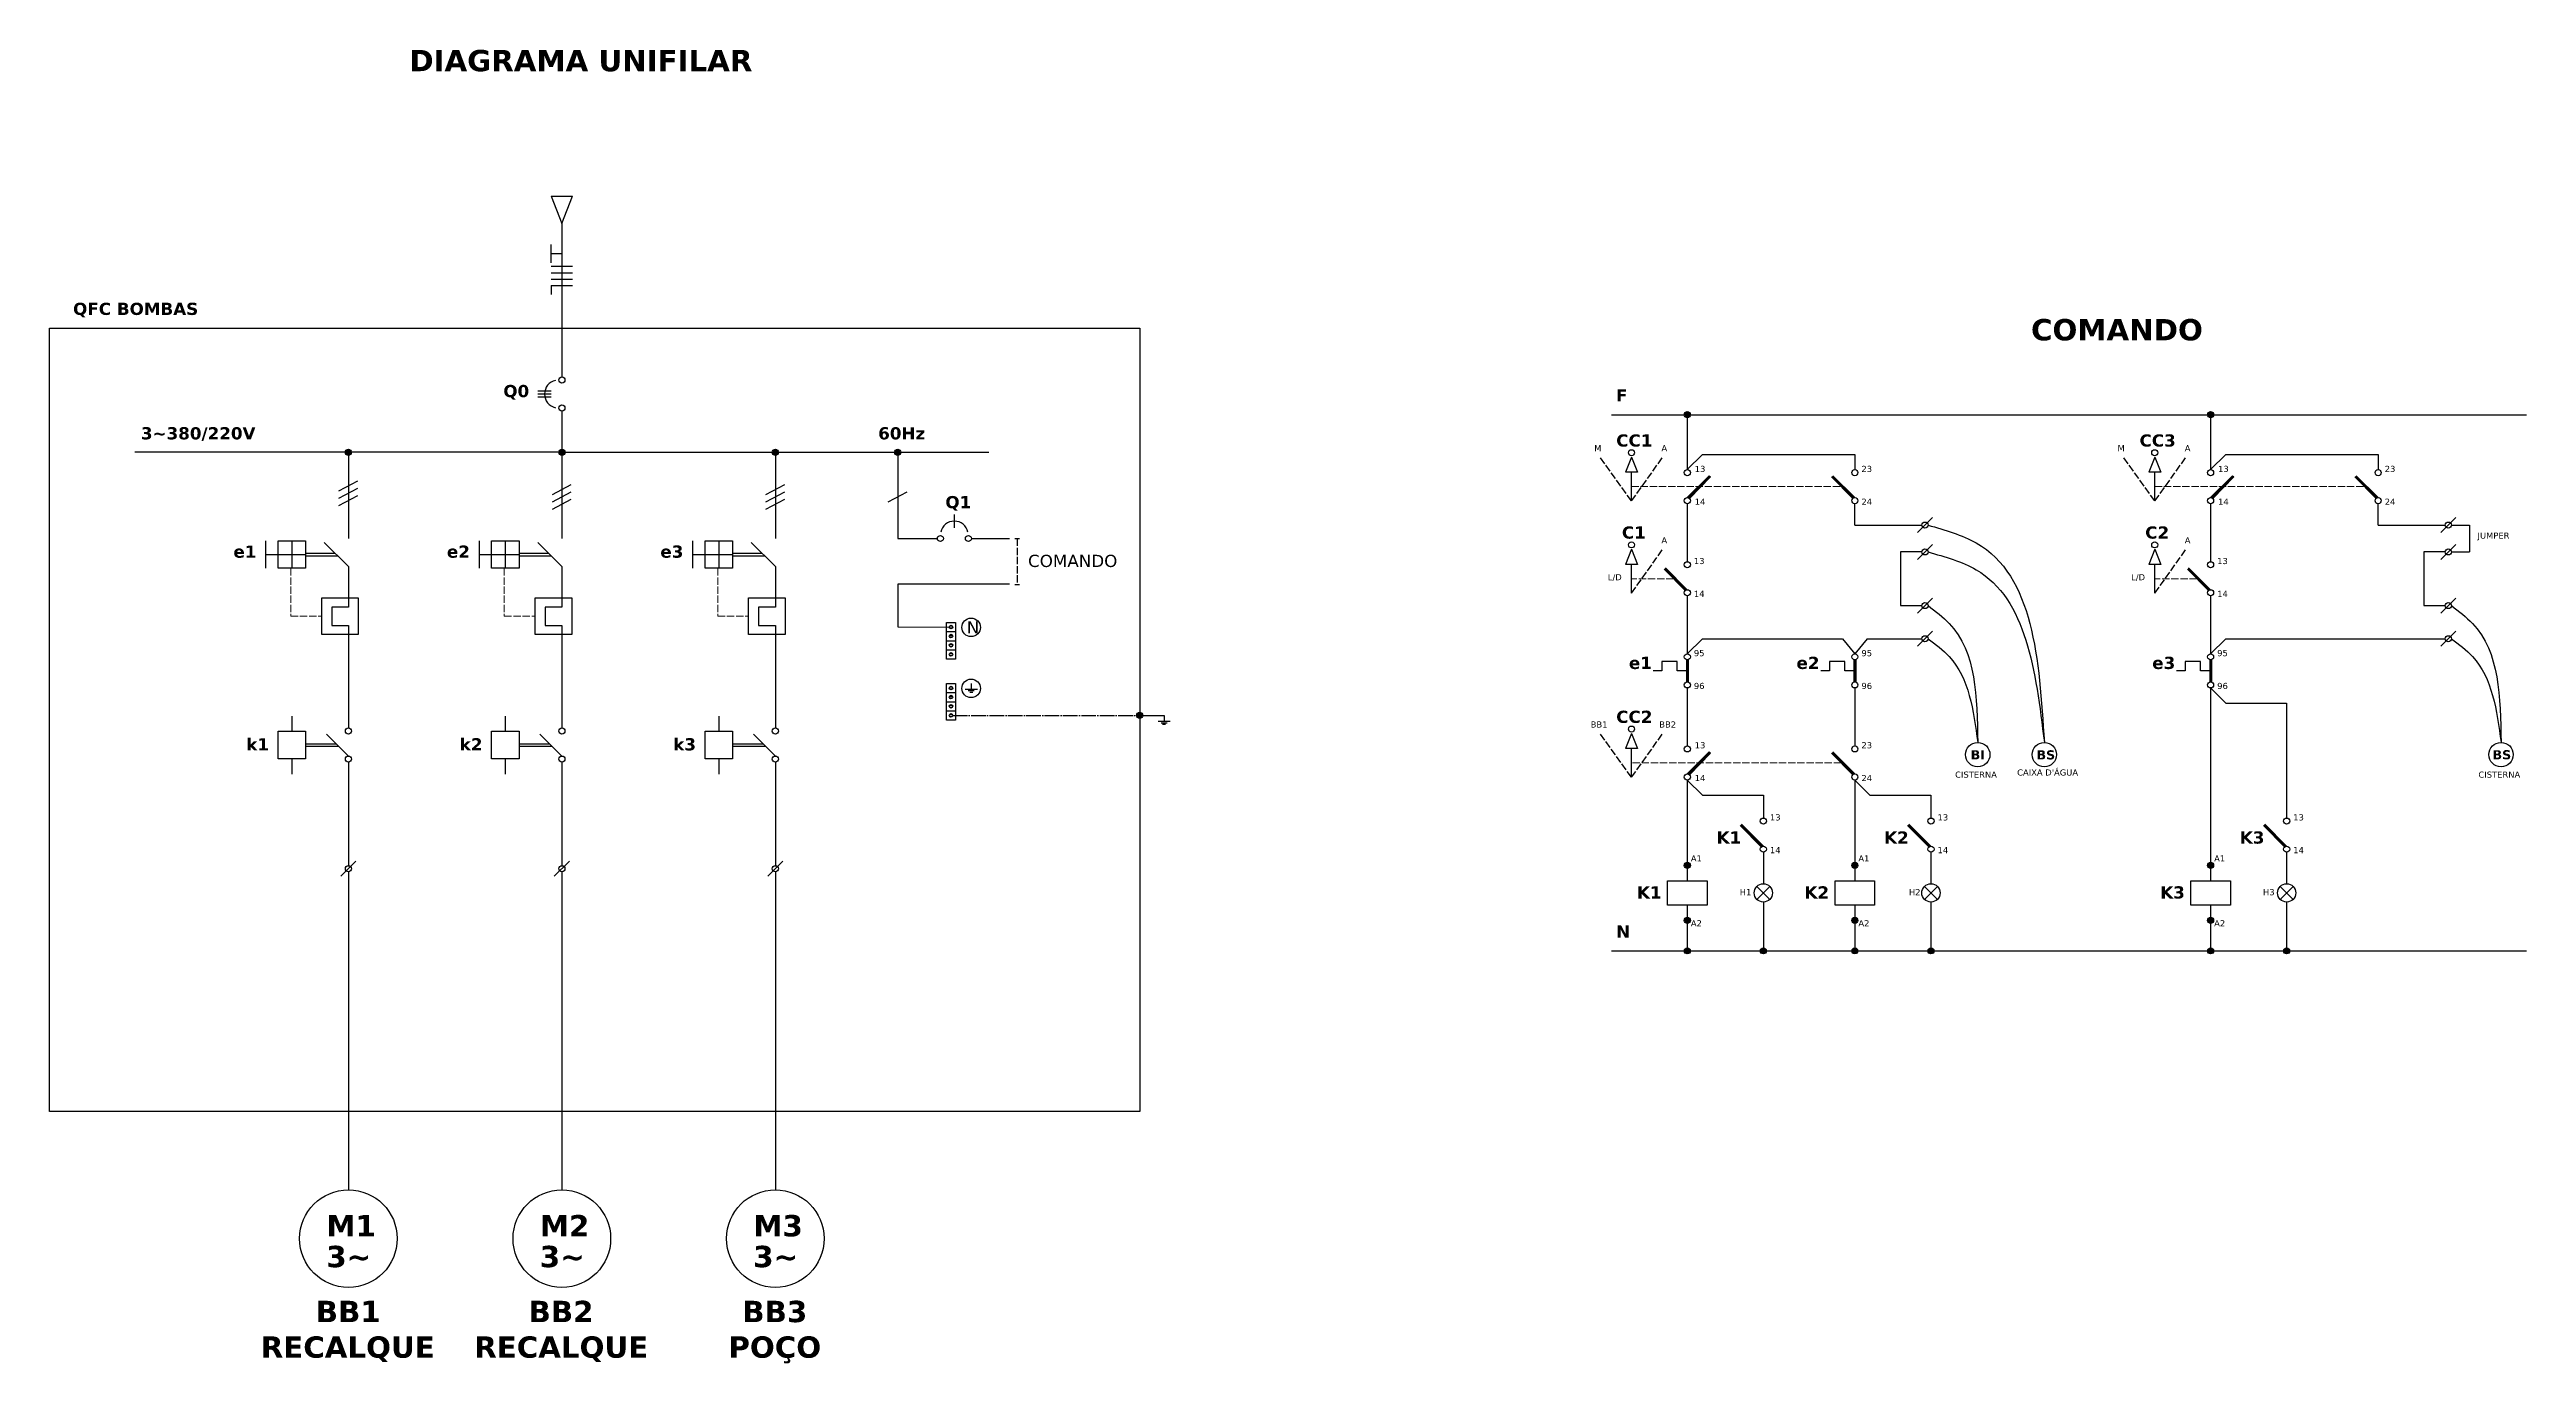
# Model space of a CAD drawing. Header units: millimetres. Extents: x 3664 to 7725, y 5225 to 7379.
import ezdxf

# ---------------------------------------------------------------- set-up
doc = ezdxf.new("R2010")
doc.units = ezdxf.units.MM
doc.linetypes.add('ACAD_ISO02W100', pattern=[15, 12, -3])
doc.linetypes.add('ACAD_ISO04W100', pattern=[30, 24, -3, 0, -3])
doc.styles.get("Standard").update_dxf_attribs({"font": 'arial.ttf'})

msp = doc.modelspace()

# ---------------------------------------------------------------- hatches: boundary and pattern name
h = msp.add_hatch(color=256)
h.dxf.hatch_style = 1
h.paths.add_polyline_path([(6344, 6780.1, 1), (6354, 6780.1, 1)])
h = msp.add_hatch(color=256)
h.dxf.hatch_style = 1
h.paths.add_polyline_path([(7202, 6780.1, 1), (7212, 6780.1, 1)])
h = msp.add_hatch(color=256)
h.dxf.hatch_style = 1
h.paths.add_polyline_path([(4148.8, 6718.5, 1), (4158.8, 6718.5, 1)])
h = msp.add_hatch(color=256)
h.dxf.hatch_style = 1
h.paths.add_polyline_path([(4498.8, 6718.5, 1), (4508.8, 6718.5, 1)])
h = msp.add_hatch(color=256)
h.dxf.hatch_style = 1
h.paths.add_polyline_path([(4848.8, 6718.5, 1), (4858.8, 6718.5, 1)])
h = msp.add_hatch(color=256)
h.dxf.hatch_style = 1
h.paths.add_polyline_path([(5049.4, 6718.5, 1), (5059.4, 6718.5, 1)])
h = msp.add_hatch(color=256)
h.dxf.hatch_style = 1
h.paths.add_polyline_path([(6387.1, 6678), (6385, 6680.1), (6349, 6644.1, -0.196357), (6352.5, 6642.7)])
h = msp.add_hatch(color=256)
h.dxf.hatch_style = 1
h.paths.add_polyline_path([(6585.6, 6678), (6587.7, 6680.1), (6623.7, 6644.1, 0.196357), (6620.2, 6642.7)])
h = msp.add_hatch(color=256)
h.dxf.hatch_style = 1
h.paths.add_polyline_path([(7245.1, 6678), (7243, 6680.1), (7207, 6644.1, -0.196357), (7210.5, 6642.7)])
h = msp.add_hatch(color=256)
h.dxf.hatch_style = 1
h.paths.add_polyline_path([(7443.6, 6678), (7445.7, 6680.1), (7481.7, 6644.1, 0.196357), (7478.2, 6642.7)])
h = msp.add_hatch(color=256)
h.dxf.hatch_style = 1
h.paths.add_polyline_path([(6310.9, 6527), (6313, 6529.1), (6349, 6493.1, 0.196357), (6345.5, 6491.7)])
h = msp.add_hatch(color=256)
h.dxf.hatch_style = 1
h.paths.add_polyline_path([(7168.9, 6527), (7171, 6529.1), (7207, 6493.1, 0.196357), (7203.5, 6491.7)])
h = msp.add_hatch(color=256)
h.dxf.hatch_style = 1
h.paths.add_polyline_path([(5138.9, 6432.5), (5144.8, 6432.5, 0.845154)])
h.paths.add_polyline_path([(5144.8, 6431.5), (5138.9, 6431.5, 0.845154)])
h = msp.add_hatch(color=256)
h.dxf.hatch_style = 1
h.paths.add_polyline_path([(5138.9, 6417.5), (5144.8, 6417.5, 0.845154)])
h.paths.add_polyline_path([(5144.8, 6416.5), (5138.9, 6416.5, 0.845154)])
h = msp.add_hatch(color=256)
h.dxf.hatch_style = 1
h.paths.add_polyline_path([(5138.9, 6402.5), (5144.8, 6402.5, 0.845154)])
h.paths.add_polyline_path([(5144.8, 6401.5), (5138.9, 6401.5, 0.845154)])
h = msp.add_hatch(color=256)
h.dxf.hatch_style = 1
h.paths.add_polyline_path([(5138.9, 6387.5), (5144.8, 6387.5, 0.845154)])
h.paths.add_polyline_path([(5144.8, 6386.5), (5138.9, 6386.5, 0.845154)])
h = msp.add_hatch(color=256)
h.dxf.hatch_style = 1
h.paths.add_polyline_path([(6350.5, 6378.1), (6347.5, 6378.1), (6347.5, 6341.9, -0.153536), (6350.5, 6341.9)])
h = msp.add_hatch(color=256)
h.dxf.hatch_style = 1
h.paths.add_polyline_path([(6625.2, 6378.1), (6622.2, 6378.1), (6622.2, 6341.9, -0.153536), (6625.2, 6341.9)])
h = msp.add_hatch(color=256)
h.dxf.hatch_style = 1
h.paths.add_polyline_path([(7208.5, 6378.1), (7205.5, 6378.1), (7205.5, 6341.9, -0.153536), (7208.5, 6341.9)])
h = msp.add_hatch(color=256)
h.dxf.hatch_style = 1
h.paths.add_polyline_path([(5138.9, 6332.5), (5144.8, 6332.5, 0.845154)])
h.paths.add_polyline_path([(5144.8, 6331.5), (5138.9, 6331.5, 0.845154)])
h = msp.add_hatch(color=256)
h.dxf.hatch_style = 1
h.paths.add_polyline_path([(5138.9, 6317.5), (5144.8, 6317.5, 0.845154)])
h.paths.add_polyline_path([(5144.8, 6316.5), (5138.9, 6316.5, 0.845154)])
h = msp.add_hatch(color=256)
h.dxf.hatch_style = 1
h.paths.add_polyline_path([(5138.9, 6302.5), (5144.8, 6302.5, 0.845154)])
h.paths.add_polyline_path([(5144.8, 6301.5), (5138.9, 6301.5, 0.845154)])
h = msp.add_hatch(color=256)
h.dxf.hatch_style = 1
h.paths.add_polyline_path([(5138.9, 6287.5), (5144.8, 6287.5, 0.845154)])
h.paths.add_polyline_path([(5144.8, 6286.5), (5138.9, 6286.5, 0.845154)])
h = msp.add_hatch(color=256)
h.dxf.hatch_style = 1
h.paths.add_polyline_path([(5446.2, 6287, 1), (5456.2, 6287, 1)])
h = msp.add_hatch(color=256)
h.dxf.hatch_style = 1
h.paths.add_polyline_path([(6387.1, 6225), (6385, 6227.1), (6349, 6191.1, -0.196357), (6352.5, 6189.7)])
h = msp.add_hatch(color=256)
h.dxf.hatch_style = 1
h.paths.add_polyline_path([(6585.6, 6225), (6587.7, 6227.1), (6623.7, 6191.1, 0.196357), (6620.2, 6189.7)])
h = msp.add_hatch(color=256)
h.dxf.hatch_style = 1
h.paths.add_polyline_path([(6435.6, 6106.7), (6437.7, 6108.8), (6473.7, 6072.8, 0.196357), (6470.2, 6071.4)])
h = msp.add_hatch(color=256)
h.dxf.hatch_style = 1
h.paths.add_polyline_path([(6710.3, 6106.7), (6712.5, 6108.8), (6748.5, 6072.8, 0.196357), (6745, 6071.4)])
h = msp.add_hatch(color=256)
h.dxf.hatch_style = 1
h.paths.add_polyline_path([(7293.6, 6106.7), (7295.7, 6108.8), (7331.7, 6072.8, 0.196357), (7328.2, 6071.4)])
h = msp.add_hatch(color=256)
h.dxf.hatch_style = 1
h.paths.add_polyline_path([(6344, 6041.1, 1), (6354, 6041.1, 1)])
h = msp.add_hatch(color=256)
h.dxf.hatch_style = 1
h.paths.add_polyline_path([(6618.7, 6041.1, 1), (6628.7, 6041.1, 1)])
h = msp.add_hatch(color=256)
h.dxf.hatch_style = 1
h.paths.add_polyline_path([(7202, 6041.1, 1), (7212, 6041.1, 1)])
h = msp.add_hatch(color=256)
h.dxf.hatch_style = 1
h.paths.add_polyline_path([(6344, 5951.1, 1), (6354, 5951.1, 1)])
h = msp.add_hatch(color=256)
h.dxf.hatch_style = 1
h.paths.add_polyline_path([(6618.7, 5951.1, 1), (6628.7, 5951.1, 1)])
h = msp.add_hatch(color=256)
h.dxf.hatch_style = 1
h.paths.add_polyline_path([(7202, 5951.1, 1), (7212, 5951.1, 1)])
h = msp.add_hatch(color=256)
h.dxf.hatch_style = 1
h.paths.add_polyline_path([(6344, 5901.1, 1), (6354, 5901.1, 1)])
h = msp.add_hatch(color=256)
h.dxf.hatch_style = 1
h.paths.add_polyline_path([(6468.7, 5901.1, 1), (6478.7, 5901.1, 1)])
h = msp.add_hatch(color=256)
h.dxf.hatch_style = 1
h.paths.add_polyline_path([(6618.7, 5901.1, 1), (6628.7, 5901.1, 1)])
h = msp.add_hatch(color=256)
h.dxf.hatch_style = 1
h.paths.add_polyline_path([(6743.5, 5901.1, 1), (6753.5, 5901.1, 1)])
h = msp.add_hatch(color=256)
h.dxf.hatch_style = 1
h.paths.add_polyline_path([(7202, 5901.1, 1), (7212, 5901.1, 1)])
h = msp.add_hatch(color=256)
h.dxf.hatch_style = 1
h.paths.add_polyline_path([(7326.7, 5901.1, 1), (7336.7, 5901.1, 1)])

# ---------------------------------------------------------------- linework, layer by layer
for p, q in [((4486.4, 7138.4), (4521.2, 7138.4)), ((4486.4, 7138.4), (4503.8, 7093.4)), ((4503.8, 7093.4), (4521.2, 7138.4)), ((4503.8, 7093.4), (4503.8, 6842)), ((4486.3, 7029.2), (4486.3, 7059.2)), ((4486.3, 7044.2), (4503.8, 7044.2)), ((4486.3, 7023.6), (4521.3, 7023.6)), ((4486.3, 7012.4), (4521.3, 7012.4)), ((4486.3, 7002.1), (4521.3, 7002.1)), ((4486.3, 6992), (4521.3, 6992)), ((4486.3, 6992), (4486.3, 6977)), ((4486.4, 6818.9), (4464.4, 6818.9)), ((4486.4, 6813.9), (4464.4, 6813.9)), ((4486.4, 6808.9), (4464.4, 6808.9)), ((4503.8, 6786), (4503.8, 6718.5)), ((6224.9, 6780.1), (7724.9, 6780.1)), ((6349, 6780.1), (6349, 6690.1)), ((7207, 6780.1), (7207, 6690.1)), ((4153.8, 6713.5), (4153.8, 6577.1)), ((4503.8, 6713.5), (4503.8, 6577.1)), ((4853.8, 6713.5), (4853.8, 6577.1)), ((5054.4, 6713.5), (5054.4, 6577.1)), ((6257.5, 6710.6), (6247.5, 6685.6)), ((6257.5, 6710.6), (6267.5, 6685.6)), ((6349, 6690.1), (6373.7, 6714.8)), ((6373.7, 6714.8), (6623.7, 6714.8)), ((6623.7, 6714.8), (6623.7, 6690.1)), ((7115.5, 6710.6), (7105.5, 6685.6)), ((7115.5, 6710.6), (7125.5, 6685.6)), ((7207, 6690.1), (7231.7, 6714.8)), ((7231.7, 6714.8), (7481.7, 6714.8)), ((7481.7, 6714.8), (7481.7, 6690.1)), ((4138.3, 6655), (4169.3, 6671.4)), ((4488.3, 6649.1), (4519.3, 6665.4)), ((4838.3, 6649.1), (4869.3, 6665.4)), ((6267.5, 6685.6), (6247.5, 6685.6)), ((6257.5, 6638.6), (6257.5, 6685.6)), ((6349, 6644.1), (6385, 6680.1)), ((6387.1, 6678), (6352.5, 6642.7)), ((6385, 6680.1), (6387.1, 6678)), ((6585.6, 6678), (6620.2, 6642.7)), ((6623.7, 6644.1), (6587.7, 6680.1)), ((7125.5, 6685.6), (7105.5, 6685.6)), ((7115.5, 6638.6), (7115.5, 6685.6)), ((7207, 6644.1), (7243, 6680.1)), ((7245.1, 6678), (7210.5, 6642.7)), ((7243, 6680.1), (7245.1, 6678)), ((7443.6, 6678), (7478.2, 6642.7)), ((7481.7, 6644.1), (7445.7, 6680.1)), ((4138.3, 6643.1), (4169.3, 6659.4)), ((4138.3, 6631.1), (4169.3, 6647.4)), ((4488.3, 6637.1), (4519.3, 6653.5)), ((4488.3, 6625.2), (4519.3, 6641.5)), ((4838.3, 6637.1), (4869.3, 6653.5)), ((4838.3, 6625.2), (4869.3, 6641.5)), ((5038.9, 6637.1), (5069.9, 6653.5)), ((6349, 6634.1), (6349, 6539.1)), ((6623.7, 6599.1), (6623.7, 6634.1)), ((7207, 6634.1), (7207, 6539.1)), ((7481.7, 6599.1), (7481.7, 6634.1)), ((5147.3, 6594.6), (5147.3, 6616.6)), ((6623.7, 6599.1), (6733.7, 6599.1)), ((6726.3, 6586.7), (6751.1, 6611.5)), ((7481.7, 6599.1), (7591.7, 6599.1)), ((7584.3, 6586.7), (7609.1, 6611.5)), ((7601.7, 6599.1), (7631.7, 6599.1)), ((7631.7, 6599.1), (7631.7, 6555.1)), ((4018.6, 6528.4), (4018.6, 6573.4)), ((4018.6, 6550.9), (4083.6, 6550.9)), ((4061.1, 6573.4), (4061.1, 6528.4)), ((4083.6, 6552.9), (4132, 6552.9)), ((4083.6, 6548.9), (4136, 6548.9)), ((4153.8, 6531.1), (4114.2, 6570.7)), ((4368.6, 6528.4), (4368.6, 6573.4)), ((4368.6, 6550.9), (4433.6, 6550.9)), ((4411.1, 6573.4), (4411.1, 6528.4)), ((4433.6, 6552.9), (4482, 6552.9)), ((4433.6, 6548.9), (4486, 6548.9)), ((4503.8, 6531.1), (4464.2, 6570.7)), ((4718.6, 6528.4), (4718.6, 6573.4)), ((4718.6, 6550.9), (4783.6, 6550.9)), ((4761.1, 6573.4), (4761.1, 6528.4)), ((4783.6, 6552.9), (4832, 6552.9)), ((4783.6, 6548.9), (4836, 6548.9)), ((4853.8, 6531.1), (4814.2, 6570.7)), ((5054.4, 6577.1), (5119.4, 6577.1)), ((5175.4, 6577.1), (5237.8, 6577.1)), ((6257.5, 6559.6), (6247.5, 6534.6)), ((6257.5, 6559.6), (6267.5, 6534.6)), ((6733.7, 6555.1), (6698.7, 6555.1)), ((6698.7, 6555.1), (6698.7, 6467.1)), ((6726.3, 6542.7), (6751.1, 6567.5)), ((7115.5, 6559.6), (7105.5, 6534.6)), ((7115.5, 6559.6), (7125.5, 6534.6)), ((7591.7, 6555.1), (7556.7, 6555.1)), ((7556.7, 6555.1), (7556.7, 6467.1)), ((7584.3, 6542.7), (7609.1, 6567.5)), ((7601.7, 6555.1), (7631.7, 6555.1)), ((4153.8, 6531.1), (4153.8, 6479.3)), ((4503.8, 6531.1), (4503.8, 6479.3)), ((4853.8, 6531.1), (4853.8, 6479.3)), ((5237.8, 6502.1), (5054.4, 6502.1)), ((5054.4, 6502.1), (5054.4, 6432.1)), ((6267.5, 6534.6), (6247.5, 6534.6)), ((6257.5, 6487.6), (6257.5, 6534.6)), ((6310.9, 6527), (6345.5, 6491.7)), ((6349, 6493.1), (6313, 6529.1)), ((7125.5, 6534.6), (7105.5, 6534.6)), ((7115.5, 6487.6), (7115.5, 6534.6)), ((7168.9, 6527), (7203.5, 6491.7)), ((7207, 6493.1), (7171, 6529.1)), ((4153.8, 6464.3), (4126.4, 6464.3)), ((4126.4, 6464.3), (4126.4, 6434.3)), ((4153.8, 6479.3), (4153.8, 6464.3)), ((4503.8, 6464.3), (4476.4, 6464.3)), ((4476.4, 6464.3), (4476.4, 6434.3)), ((4503.8, 6479.3), (4503.8, 6464.3)), ((4853.8, 6464.3), (4826.4, 6464.3)), ((4826.4, 6464.3), (4826.4, 6434.3)), ((4853.8, 6479.3), (4853.8, 6464.3)), ((6349, 6483.1), (6349, 6388.1)), ((6698.7, 6467.1), (6733.7, 6467.1)), ((6726.3, 6454.7), (6751.1, 6479.5)), ((7207, 6483.1), (7207, 6388.1)), ((7556.7, 6467.1), (7591.7, 6467.1)), ((7584.3, 6454.7), (7609.1, 6479.5)), ((4126.4, 6434.3), (4153.8, 6434.3)), ((4153.8, 6434.3), (4153.8, 6420.1)), ((4153.8, 6420.1), (4153.8, 6266.5)), ((4476.4, 6434.3), (4503.8, 6434.3)), ((4503.8, 6434.3), (4503.8, 6420.1)), ((4503.8, 6420.1), (4503.8, 6266.5)), ((4826.4, 6434.3), (4853.8, 6434.3)), ((4853.8, 6434.3), (4853.8, 6420.1)), ((4853.8, 6420.1), (4853.8, 6266.5)), ((5054.4, 6432.1), (5138.8, 6432)), ((5134.3, 6424.5), (5149.3, 6424.5)), ((6726.3, 6400.5), (6751.1, 6425.2)), ((7584.3, 6400.5), (7609.1, 6425.2)), ((5134.3, 6409.5), (5149.3, 6409.5)), ((5134.3, 6394.5), (5149.3, 6394.5)), ((6347.5, 6378.1), (6350.5, 6378.1)), ((6347.5, 6378.1), (6347.5, 6341.9)), ((6349, 6388.1), (6373.7, 6412.8)), ((6350.5, 6378.1), (6350.5, 6341.9)), ((6373.7, 6412.8), (6603.7, 6412.8)), ((6603.7, 6412.8), (6623.7, 6388.1)), ((6622.2, 6378.1), (6625.2, 6378.1)), ((6622.2, 6378.1), (6622.2, 6341.9)), ((6643.7, 6412.8), (6623.7, 6388.1)), ((6625.2, 6378.1), (6625.2, 6341.9)), ((6643.7, 6412.8), (6733.7, 6412.8)), ((7205.5, 6378.1), (7208.5, 6378.1)), ((7205.5, 6378.1), (7205.5, 6341.9)), ((7207, 6388.1), (7231.7, 6412.8)), ((7208.5, 6378.1), (7208.5, 6341.9)), ((7231.7, 6412.8), (7591.7, 6412.8)), ((5175, 6339.6), (5175, 6329.6)), ((6307.5, 6360), (6293.3, 6360)), ((6332.5, 6375.4), (6307.5, 6375.4)), ((6307.5, 6375.4), (6307.5, 6360)), ((6332.5, 6360), (6332.5, 6375.4)), ((6347.5, 6360), (6332.5, 6360)), ((6582.2, 6360), (6568, 6360)), ((6607.2, 6375.4), (6582.2, 6375.4)), ((6582.2, 6375.4), (6582.2, 6360)), ((6607.2, 6360), (6607.2, 6375.4)), ((6622.2, 6360), (6607.2, 6360)), ((7165.5, 6360), (7151.3, 6360)), ((7190.5, 6375.4), (7165.5, 6375.4)), ((7165.5, 6375.4), (7165.5, 6360)), ((7190.5, 6360), (7190.5, 6375.4)), ((7205.5, 6360), (7190.5, 6360)), ((5134.3, 6324.5), (5149.3, 6324.5)), ((5134.3, 6309.5), (5149.3, 6309.5)), ((5175, 6329.6), (5165, 6329.6)), ((5175, 6327.1), (5170, 6327.1)), ((5177.5, 6324.6), (5172.5, 6324.6)), ((5185, 6329.6), (5175, 6329.6)), ((5180, 6327.1), (5175, 6327.1)), ((6349, 6332.1), (6349, 6237.1)), ((6623.7, 6332.1), (6623.7, 6237.1)), ((7207, 6332.1), (7207, 6046.1)), ((7207, 6332.1), (7231.7, 6307.3)), ((7231.7, 6307.3), (7331.7, 6307.3)), ((7331.7, 6307.3), (7331.7, 6118.8)), ((4061.1, 6286), (4061.1, 6261)), ((4153.8, 6220.5), (4117.8, 6256.5)), ((4411.1, 6286), (4411.1, 6261)), ((4503.8, 6220.5), (4467.8, 6256.5)), ((4761.1, 6286), (4761.1, 6261)), ((4853.8, 6220.5), (4817.8, 6256.5)), ((5134.3, 6294.5), (5149.3, 6294.5)), ((5451.2, 6287), (5491.2, 6287)), ((5491.2, 6277), (5481.2, 6277)), ((5491.2, 6274.5), (5486.2, 6274.5)), ((5493.7, 6272), (5488.7, 6272)), ((5491.2, 6287), (5491.2, 6277)), ((5501.2, 6277), (5491.2, 6277)), ((5496.2, 6274.5), (5491.2, 6274.5)), ((6257.5, 6257.6), (6247.5, 6232.6)), ((6257.5, 6257.6), (6267.5, 6232.6)), ((4061.1, 6216), (4061.1, 6191)), ((4083.6, 6240.5), (4133.8, 6240.5)), ((4083.6, 6236.5), (4137.8, 6236.5)), ((4411.1, 6216), (4411.1, 6191)), ((4433.6, 6240.5), (4483.8, 6240.5)), ((4433.6, 6236.5), (4487.8, 6236.5)), ((4761.1, 6216), (4761.1, 6191)), ((4783.6, 6240.5), (4833.8, 6240.5)), ((4783.6, 6236.5), (4837.8, 6236.5)), ((6267.5, 6232.6), (6247.5, 6232.6)), ((6257.5, 6185.6), (6257.5, 6232.6)), ((6349, 6191.1), (6385, 6227.1)), ((6387.1, 6225), (6352.5, 6189.7)), ((6385, 6227.1), (6387.1, 6225)), ((6585.6, 6225), (6620.2, 6189.7)), ((6623.7, 6191.1), (6587.7, 6227.1)), ((4153.8, 6210.5), (4153.8, 6040.6)), ((4503.8, 6210.5), (4503.8, 6040.6)), ((4853.8, 6210.5), (4853.8, 6040.6)), ((6349, 6181.1), (6349, 6046.1)), ((6349, 6181.1), (6373.7, 6156.3)), ((6623.7, 6181.1), (6623.7, 6046.1)), ((6623.7, 6181.1), (6648.5, 6156.3)), ((6373.7, 6156.3), (6473.7, 6156.3)), ((6473.7, 6156.3), (6473.7, 6118.8)), ((6648.5, 6156.3), (6748.5, 6156.3)), ((6748.5, 6156.3), (6748.5, 6118.8)), ((6435.6, 6106.7), (6470.2, 6071.4)), ((6473.7, 6072.8), (6437.7, 6108.8)), ((6710.3, 6106.7), (6745, 6071.4)), ((6748.5, 6072.8), (6712.5, 6108.8)), ((7293.6, 6106.7), (7328.2, 6071.4)), ((7331.7, 6072.8), (7295.7, 6108.8)), ((6473.7, 6062.8), (6473.7, 6011.1)), ((6748.5, 6062.8), (6748.5, 6011.1)), ((7331.7, 6062.8), (7331.7, 6011.1)), ((4141.4, 6023.3), (4166.2, 6048)), ((4153.8, 6030.6), (4153.8, 5509.3)), ((4491.4, 6023.3), (4516.2, 6048)), ((4503.8, 6030.6), (4503.8, 5509.3)), ((4841.4, 6023.3), (4866.2, 6048)), ((4853.8, 6030.6), (4853.8, 5509.3)), ((6349, 6036.1), (6349, 6016.1)), ((6623.7, 6036.1), (6623.7, 6016.1)), ((7207, 6036.1), (7207, 6016.1)), ((6349, 5976.1), (6349, 5956.1)), ((6463.1, 5985.5), (6484.3, 6006.7)), ((6484.3, 5985.5), (6463.1, 6006.7)), ((6473.7, 5981.1), (6473.7, 5901.1)), ((6623.7, 5976.1), (6623.7, 5956.1)), ((6737.9, 5985.5), (6759.1, 6006.7)), ((6759.1, 5985.5), (6737.9, 6006.7)), ((6748.5, 5981.1), (6748.5, 5901.1)), ((7207, 5976.1), (7207, 5956.1)), ((7321.1, 5985.5), (7342.3, 6006.7)), ((7342.3, 5985.5), (7321.1, 6006.7)), ((7331.7, 5981.1), (7331.7, 5901.1)), ((6349, 5946.1), (6349, 5901.1)), ((6623.7, 5946.1), (6623.7, 5901.1)), ((7207, 5946.1), (7207, 5901.1)), ((6224.9, 5901.1), (7724.9, 5901.1))]:
    msp.add_line(p, q)
at = {"lineweight": 30}
for p, q in [((4148.8, 6718.5), (3803.8, 6718.5)), ((4503.8, 6718.5), (4158.8, 6718.5)), ((4503.8, 6718.5), (5203.8, 6718.5))]:
    msp.add_line(p, q, dxfattribs=at)
at = {"linetype": 'ACAD_ISO02W100'}
for p, q in [((6257.5, 6638.6), (6206.1, 6710.6)), ((6257.5, 6638.6), (6308.9, 6710.6)), ((7115.5, 6638.6), (7064.1, 6710.6)), ((7115.5, 6638.6), (7166.9, 6710.6)), ((5246.2, 6576.9), (5254.2, 6576.9)), ((5250.2, 6576.9), (5250.2, 6501.9)), ((6257.5, 6487.6), (6308.9, 6559.6)), ((7115.5, 6487.6), (7166.9, 6559.6)), ((5246.2, 6501.9), (5254.2, 6501.9)), ((6257.5, 6185.6), (6206.1, 6257.6)), ((6257.5, 6185.6), (6308.9, 6257.6))]:
    msp.add_line(p, q, dxfattribs=at)
at = {"linetype": 'ACAD_ISO02W100', "lineweight": 0}
for p, q in [((6257.5, 6662.1), (6601.2, 6662.1)), ((7115.5, 6662.1), (7459.2, 6662.1)), ((6326.4, 6511.1), (6257.5, 6511.1)), ((7184.4, 6511.1), (7115.5, 6511.1)), ((6601.2, 6209.1), (6257.5, 6209.1))]:
    msp.add_line(p, q, dxfattribs=at)
at = {"linetype": 'ACAD_ISO04W100'}
msp.add_line((5144.8, 6287), (5451.2, 6287), dxfattribs=at)
for points in [[(3663.8, 6921.7), (5451.2, 6921.7), (5451.2, 5637.7), (3663.8, 5637.7)], [(4038.6, 6573.4), (4083.6, 6573.4), (4083.6, 6528.4), (4038.6, 6528.4)], [(4388.6, 6573.4), (4433.6, 6573.4), (4433.6, 6528.4), (4388.6, 6528.4)], [(4738.6, 6573.4), (4783.6, 6573.4), (4783.6, 6528.4), (4738.6, 6528.4)], [(4110, 6479.7), (4170, 6479.7), (4170, 6419.7), (4110, 6419.7)], [(4460, 6479.7), (4520, 6479.7), (4520, 6419.7), (4460, 6419.7)], [(4810, 6479.7), (4870, 6479.7), (4870, 6419.7), (4810, 6419.7)], [(5134.3, 6379.5), (5134.3, 6439.5), (5149.3, 6439.5), (5149.3, 6379.5)], [(5134.3, 6279.5), (5134.3, 6339.5), (5149.3, 6339.5), (5149.3, 6279.5)], [(4038.6, 6261), (4083.6, 6261), (4083.6, 6216), (4038.6, 6216)], [(4388.6, 6261), (4433.6, 6261), (4433.6, 6216), (4388.6, 6216)], [(4738.6, 6261), (4783.6, 6261), (4783.6, 6216), (4738.6, 6216)], [(6316.5, 6016.1), (6381.5, 6016.1), (6381.5, 5976.1), (6316.5, 5976.1)], [(6591.2, 6016.1), (6656.2, 6016.1), (6656.2, 5976.1), (6591.2, 5976.1)], [(7174.5, 6016.1), (7239.5, 6016.1), (7239.5, 5976.1), (7174.5, 5976.1)]]:
    msp.add_lwpolyline(points, close=True)
at = {"linetype": 'ACAD_ISO02W100', "lineweight": 0}
for points in [[(4059.4, 6528.4), (4059.4, 6449.7), (4110, 6449.7)], [(4409.4, 6528.4), (4409.4, 6449.7), (4460, 6449.7)], [(4759.4, 6528.4), (4759.4, 6449.7), (4810, 6449.7)]]:
    msp.add_lwpolyline(points, dxfattribs=at)
for centre, radius in [((4503.8, 6837), 5), ((4503.8, 6791), 5), ((6349, 6780.1), 5), ((7207, 6780.1), 5), ((4153.8, 6718.5), 5), ((4503.8, 6718.5), 5), ((4853.8, 6718.5), 5), ((5054.4, 6718.5), 5), ((6257.5, 6717.7), 5), ((7115.5, 6717.7), 5), ((6349, 6685.1), 5), ((6623.7, 6685.1), 5), ((7207, 6685.1), 5), ((7481.7, 6685.1), 5), ((6349, 6639.1), 5), ((6623.7, 6639.1), 5), ((7207, 6639.1), 5), ((7481.7, 6639.1), 5), ((5124.4, 6577.1), 5), ((5170.4, 6577.1), 5), ((6738.7, 6599.1), 5), ((7596.7, 6599.1), 5), ((6257.5, 6566.7), 5), ((6349, 6534.1), 5), ((6738.7, 6555.1), 5), ((7115.5, 6566.7), 5), ((7207, 6534.1), 5), ((7596.7, 6555.1), 5), ((6349, 6488.1), 5), ((6738.7, 6467.1), 5), ((7207, 6488.1), 5), ((7596.7, 6467.1), 5), ((5141.8, 6432), 3), ((5141.8, 6417), 3), ((5174.8, 6431.4), 15.2), ((6738.7, 6412.8), 5), ((7596.7, 6412.8), 5), ((5141.8, 6402), 3), ((5141.8, 6387), 3), ((6349, 6383.1), 5), ((6623.7, 6383.1), 5), ((7207, 6383.1), 5), ((5174.8, 6331.4), 15.2), ((6349, 6337.1), 5), ((6623.7, 6337.1), 5), ((7207, 6337.1), 5), ((5141.8, 6332), 3), ((5141.8, 6317), 3), ((5141.8, 6302), 3), ((4153.8, 6261.5), 5), ((4503.8, 6261.5), 5), ((4853.8, 6261.5), 5), ((5141.8, 6287), 3), ((5451.2, 6287), 5), ((6257.5, 6264.7), 5), ((4153.8, 6215.5), 5), ((4503.8, 6215.5), 5), ((4853.8, 6215.5), 5), ((6349, 6232.1), 5), ((6623.7, 6232.1), 5), ((6825.2, 6222.8), 20), ((6934.4, 6222.8), 20), ((7683.2, 6222.8), 20), ((6349, 6186.1), 5), ((6623.7, 6186.1), 5), ((6473.7, 6113.8), 5), ((6748.5, 6113.8), 5), ((7331.7, 6113.8), 5), ((6473.7, 6067.8), 5), ((6748.5, 6067.8), 5), ((7331.7, 6067.8), 5), ((4153.8, 6035.6), 5), ((4503.8, 6035.6), 5), ((4853.8, 6035.6), 5), ((6349, 6041.1), 5), ((6473.7, 5996.1), 15), ((6623.7, 6041.1), 5), ((6748.5, 5996.1), 15), ((7207, 6041.1), 5), ((7331.7, 5996.1), 15), ((6349, 5951.1), 5), ((6623.7, 5951.1), 5), ((7207, 5951.1), 5), ((6349, 5901.1), 5), ((6473.7, 5901.1), 5), ((6623.7, 5901.1), 5), ((6748.5, 5901.1), 5), ((7207, 5901.1), 5), ((7331.7, 5901.1), 5), ((4153.8, 5429.3), 80), ((4503.8, 5429.3), 80), ((4853.8, 5429.3), 80)]:
    msp.add_circle(centre, radius)
for centre, start, end in [((4498.3, 6813.9), 102.5121, 257.4879), ((5147.3, 6582.6), 12.5121, 167.4879)]:
    msp.add_arc(centre, 22.9, start, end)
for points in [[(6743.7, 6599.1), (6822.7, 6569.9), (6934.4, 6242.8)], [(6743.7, 6555.1), (6822.7, 6525.9), (6934.4, 6242.8)], [(6743.7, 6467.1), (6778.4, 6437.9), (6825.2, 6242.8)], [(7601.7, 6467.1), (7636.4, 6437.9), (7683.2, 6242.8)], [(6743.7, 6412.8), (6778.4, 6383.6), (6825.2, 6242.8)], [(7601.7, 6412.8), (7636.4, 6383.6), (7683.2, 6242.8)]]:
    msp.add_spline(points, degree=3)

# ---------------------------------------------------------------- texts
at = {"attachment_point": 1}
for s, width, insert, char_height in [('{\\fVerdana|b1|i0|c0|p34;DIAGRAMA UNIFILAR}', 603.57, (4253.7, 7378.1), 35), ('{\\fVerdana|b1|i0|c0|p34;QFC BOMBAS}', 257.19, (3702.4, 6963.6), 20), ('{\\fVerdana|b1|i0|c0|p34;COMANDO}', 45.227, (6912.5, 6936.9), 35), ('{\\fVerdana|b1|i0|c0|p34;Q0}', 45.227, (4407.8, 6828.8), 20), ('{\\fVerdana|b1|i0|c0|p34;F}', 81.593, (6232.2, 6821.8), 20), ('{\\fVerdana|b1|i0|c0|p34;3~380/220V}', 257.19, (3813.6, 6759.6), 20), ('{\\fVerdana|b1|i0|c0|p34;60Hz}', 87.748, (5022.4, 6759.6), 20), ('{\\fVerdana|b1|i0|c0|p34;CC1}', 45.227, (6232.5, 6747.8), 20), ('{\\fVerdana|b1|i0|c0|p34;CC3}', 40.796, (7090.5, 6747.8), 20), ('{\\fVerdana|b0|i0|c0|p34;M}', 16.63, (6196.4, 6730.2), 10), ('{\\fVerdana|b0|i0|c0|p34;A}', 16.63, (6306.6, 6730.2), 10), ('{\\fVerdana|b0|i0|c0|p34;M}', 16.63, (7054.4, 6730.2), 10), ('{\\fVerdana|b0|i0|c0|p34;A}', 16.63, (7164.6, 6730.2), 10), ('{\\fVerdana|b0|i0|c0|p34;13}', 16.63, (6361.2, 6696.2), 10), ('{\\fVerdana|b0|i0|c0|p34;23}', 16.63, (6634.5, 6696.2), 10), ('{\\fVerdana|b0|i0|c0|p34;13}', 16.63, (7219.2, 6696.2), 10), ('{\\fVerdana|b0|i0|c0|p34;23}', 16.63, (7492.5, 6696.2), 10), ('{\\fVerdana|b1|i0|c0|p34;Q1}', 45.227, (5132.6, 6646.7), 20), ('{\\fVerdana|b0|i0|c0|p34;14}', 16.63, (6361.2, 6642.4), 10), ('{\\fVerdana|b0|i0|c0|p34;24}', 16.63, (6634.5, 6642.4), 10), ('{\\fVerdana|b0|i0|c0|p34;14}', 16.63, (7219.2, 6642.4), 10), ('{\\fVerdana|b0|i0|c0|p34;24}', 16.63, (7492.5, 6642.4), 10), ('{\\fVerdana|b1|i0|c0|p34;C1}', 45.227, (6241.8, 6596.9), 20), ('{\\fVerdana|b0|i0|c0|p34;A}', 16.63, (6306.6, 6579.2), 10), ('{\\fVerdana|b1|i0|c0|p34;C2}', 45.227, (7099.8, 6596.9), 20), ('{\\fVerdana|b0|i0|c0|p34;A}', 16.63, (7164.6, 6579.2), 10), ('{\\fVerdana|b0|i0|c0|p34;JUMPER}', 54.22, (7644.6, 6586.9), 10), ('{\\fVerdana|b1|i0|c0|p34;e1}', 45.227, (3965.3, 6565.6), 20), ('{\\fVerdana|b1|i0|c0|p34;e2}', 45.227, (4315.3, 6565.6), 20), ('{\\fVerdana|b1|i0|c0|p34;e3}', 45.227, (4665.3, 6565.6), 20), ('{\\fVerdana|b0|i0|c0|p34;COMANDO}', 149.988, (5268.1, 6550.4), 20), ('{\\fVerdana|b0|i0|c0|p34;13}', 16.63, (6359.8, 6545.2), 10), ('{\\fVerdana|b0|i0|c0|p34;13}', 16.63, (7217.8, 6545.2), 10), ('{\\fVerdana|b0|i0|c0|p34;L/D}', 16.63, (6218.7, 6518.6), 10), ('{\\fVerdana|b0|i0|c0|p34;L/D}', 16.63, (7076.7, 6518.6), 10), ('{\\fVerdana|b0|i0|c0|p34;14}', 16.63, (6359.8, 6491.4), 10), ('{\\fVerdana|b0|i0|c0|p34;14}', 16.63, (7217.8, 6491.4), 10), ('{\\fVerdana|b0|i0|c0|p34;N}', 45.227, (5167.6, 6441.4), 20), ('{\\fVerdana|b1|i0|c0|p34;e1}', 45.227, (6253.3, 6383.2), 20), ('{\\fVerdana|b0|i0|c0|p34;95}', 16.63, (6359.8, 6394.2), 10), ('{\\fVerdana|b1|i0|c0|p34;e2}', 45.227, (6528, 6383.2), 20), ('{\\fVerdana|b0|i0|c0|p34;95}', 16.63, (6634.5, 6394.2), 10), ('{\\fVerdana|b1|i0|c0|p34;e3}', 45.227, (7111.3, 6383.2), 20), ('{\\fVerdana|b0|i0|c0|p34;95}', 16.63, (7217.8, 6394.2), 10), ('{\\fVerdana|b0|i0|c0|p34;96}', 16.63, (6359.8, 6340.4), 10), ('{\\fVerdana|b0|i0|c0|p34;96}', 16.63, (6634.5, 6340.4), 10), ('{\\fVerdana|b0|i0|c0|p34;96}', 16.63, (7217.8, 6340.4), 10), ('{\\fVerdana|b1|i0|c0|p34;CC2}', 45.227, (6232.5, 6294.8), 20), ('{\\fVerdana|b0|i0|c0|p34;BB1}', 16.63, (6190.6, 6277.2), 10), ('{\\fVerdana|b0|i0|c0|p34;BB2}', 16.63, (6303.1, 6277.2), 10), ('{\\fVerdana|b1|i0|c0|p34;k1}', 45.227, (3986.3, 6249.7), 20), ('{\\fVerdana|b1|i0|c0|p34;k2}', 45.227, (4336.3, 6249.7), 20), ('{\\fVerdana|b1|i0|c0|p34;k3}', 45.227, (4686.3, 6249.7), 20), ('{\\fVerdana|b0|i0|c0|p34;13}', 16.63, (6361.2, 6243.2), 10), ('{\\fVerdana|b0|i0|c0|p34;23}', 16.63, (6634.5, 6243.2), 10), ('{\\fVerdana|b1|i0|c0|p34;BI}', 26.374, (6813.6, 6230.1), 15), ('{\\fVerdana|b1|i0|c0|p34;BS}', 26.374, (6921.6, 6229.9), 15), ('{\\fVerdana|b1|i0|c0|p34;BS}', 26.374, (7669.3, 6230.1), 15), ('{\\fVerdana|b0|i0|c0|p34;14}', 16.63, (6361.2, 6189.4), 10), ('{\\fVerdana|b0|i0|c0|p34;24}', 16.63, (6634.5, 6189.4), 10), ('{\\fVerdana|b0|i0|c0|p34;CISTERNA}', 16.63, (6788.1, 6195), 10), ("{\\fVerdana|b0|i0|c0|p34;CAIXA D'ÁGUA}", 103.693, (6889.8, 6198.5), 10), ('{\\fVerdana|b0|i0|c0|p34;CISTERNA}', 16.63, (7646.1, 6195), 10), ('{\\fVerdana|b1|i0|c0|p34;K1}', 38.716, (6396.9, 6096.9), 20), ('{\\fVerdana|b0|i0|c0|p34;13}', 16.63, (6484.5, 6124.9), 10), ('{\\fVerdana|b1|i0|c0|p34;K2}', 38.716, (6671.7, 6096.9), 20), ('{\\fVerdana|b0|i0|c0|p34;13}', 16.63, (6759.3, 6124.9), 10), ('{\\fVerdana|b1|i0|c0|p34;K3}', 29.853, (7254.9, 6096.9), 20), ('{\\fVerdana|b0|i0|c0|p34;13}', 16.63, (7342.5, 6124.9), 10), ('{\\fVerdana|b0|i0|c0|p34;A1}', 16.63, (6354.8, 6057.6), 10), ('{\\fVerdana|b0|i0|c0|p34;14}', 16.63, (6484.5, 6071.2), 10), ('{\\fVerdana|b0|i0|c0|p34;A1}', 16.63, (6629.5, 6057.6), 10), ('{\\fVerdana|b0|i0|c0|p34;14}', 16.63, (6759.3, 6071.2), 10), ('{\\fVerdana|b0|i0|c0|p34;A1}', 16.63, (7212.8, 6057.6), 10), ('{\\fVerdana|b0|i0|c0|p34;14}', 16.63, (7342.5, 6071.2), 10), ('{\\fVerdana|b1|i0|c0|p34;K1}', 38.716, (6266.4, 6006.9), 20), ('{\\fVerdana|b0|i0|c0|p34;H1}', 16.63, (6434.9, 6002.3), 10), ('{\\fVerdana|b1|i0|c0|p34;K2}', 38.716, (6541.1, 6006.9), 20), ('{\\fVerdana|b0|i0|c0|p34;H2}', 16.63, (6712.3, 6002.3), 10), ('{\\fVerdana|b1|i0|c0|p34;K3}', 38.716, (7124.4, 6006.9), 20), ('{\\fVerdana|b0|i0|c0|p34;H3}', 16.63, (7292.9, 6002.3), 10), ('{\\fVerdana|b1|i0|c0|p34;N}', 81.593, (6232.2, 5942.8), 20), ('{\\fVerdana|b0|i0|c0|p34;A2}', 19.421, (6354.8, 5951.3), 10), ('{\\fVerdana|b0|i0|c0|p34;A2}', 19.421, (6629.5, 5951.3), 10), ('{\\fVerdana|b0|i0|c0|p34;A2}', 19.421, (7212.8, 5951.3), 10), ('{\\fVerdana|b1|i0|c0|p34;M1}', 45.227, (4117.7, 5468), 35), ('{\\fVerdana|b1|i0|c0|p34;M2}', 45.227, (4467.7, 5468), 35), ('{\\fVerdana|b1|i0|c0|p34;M3}', 45.227, (4817.7, 5468), 35), ('{\\fVerdana|b1|i0|c0|p34;3~}', 45.227, (4117.5, 5417.5), 35), ('{\\fVerdana|b1|i0|c0|p34;3~}', 45.227, (4467.5, 5417.5), 35), ('{\\fVerdana|b1|i0|c0|p34;3~}', 45.227, (4817.5, 5417.5), 35), ('\\pi61.092;{\\fVerdana|b1|i0|c0|p34;BB1 \\P\\pi-29.04064;RECALQUE}', 220.673, (4039.1, 5327.4), 35), ('\\pi59.98723;{\\fVerdana|b1|i0|c0|p34;BB2 \\P\\pi-29.04064;RECALQUE}', 220.673, (4389.1, 5327.4), 35), ('\\pi60.44559;{\\fVerdana|b1|i0|c0|p34;BB3 \\P\\pi37.79784;POÇO}', 220.673, (4739.1, 5327.4), 35)]:
    msp.add_mtext_dynamic_manual_height_columns(s, width=width, gutter_width=12.5, heights=[0], dxfattribs=dict(at, insert=insert, char_height=char_height))

doc.saveas('drawing.dxf')
